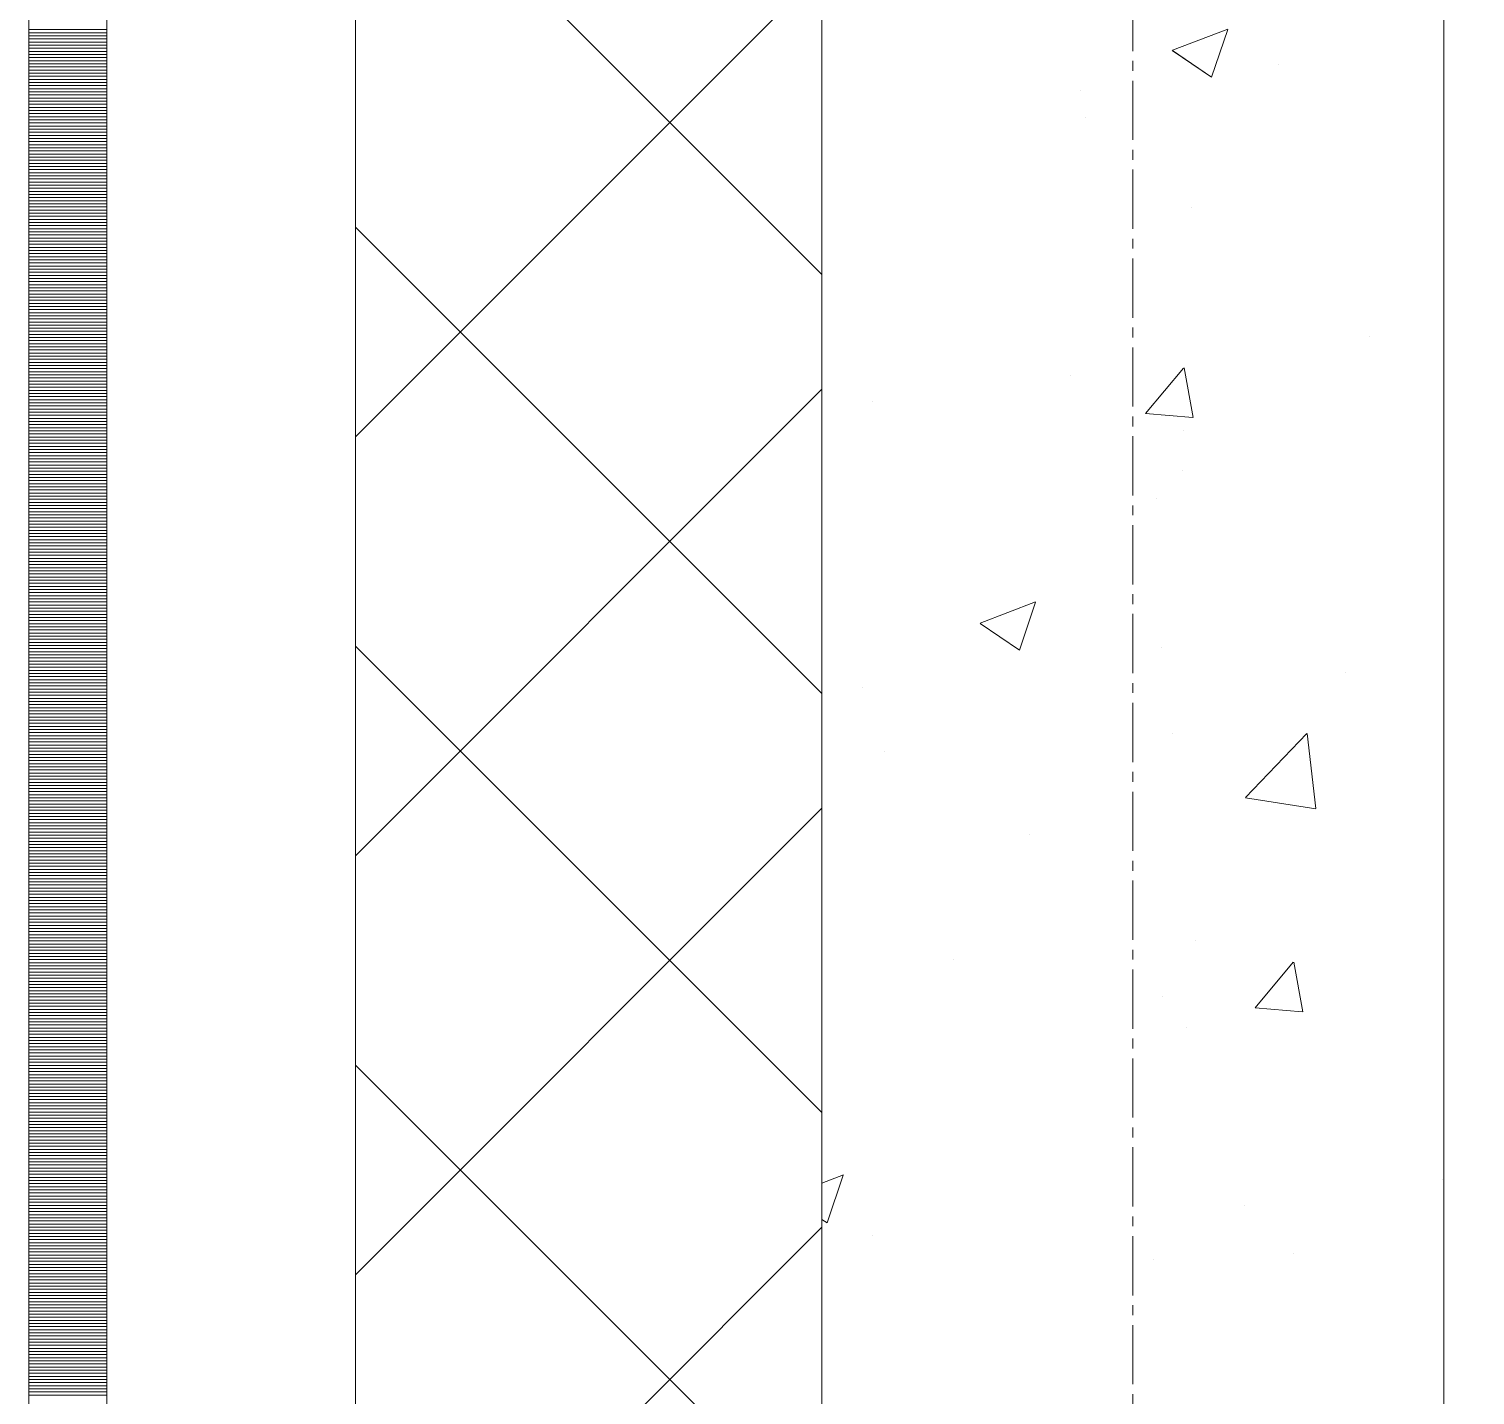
# Model space of a CAD drawing. Header units: millimetres. Extents: x 470010 to 1231400, y -134005 to 421770.
# Drawn here: x 672518.6 to 672983.6, y -63679.5 to -63240.3 of the extents above; entities that cross this region are included whole.
import ezdxf
from ezdxf.enums import TextEntityAlignment as Align

# ---------------------------------------------------------------- set-up
doc = ezdxf.new("R2010")
doc.units = ezdxf.units.MM
doc.linetypes.add('CENTER2', pattern=[28.575, 19.05, -3.175, 3.175, -3.175])
doc.linetypes.add('DASHED', pattern=[19.05, 12.7, -6.35])
doc.layers.get('Defpoints').update_dxf_attribs({"color": 140})
doc.layers.add('АР_Делит', color=120, linetype='Continuous', lineweight=0, plot=False)
for name, color, linetype, lineweight in [('АР_Стены ПЕНОблок', 52, 'Continuous', 20), ('АР_Тонкая', 254, 'Continuous', 5), ('АР_Утеплитель', 31, 'Continuous', 0), ('АР_Штриховка', 8, 'Continuous', 0)]:
    doc.layers.add(name, color=color, linetype=linetype, lineweight=lineweight)
doc.layers.add('РД_Оси_100', color=7, linetype='Continuous', lineweight=0, true_color=0x525252)
doc.styles.add('style1', font='ARIALN.TTF')

# ---------------------------------------------------------------- blocks, each defined once
blk = doc.blocks.new('СОШ_2200_АР_ОСИ_М100_28.05.24')
at = {"layer": 'АР_Делит', "color": 251, "linetype": 'DASHED', "true_color": 0x636466}
blk.add_lwpolyline([(114955, 135155), (114955, -355), (93595.036, -355), (93595.036, 13855), (94145, 13855), (94145, 68320), (66055, 68320), (66055, 13857.73), (83455, 13857.73), (83455, -355), (45245, -355), (45245, 13145), (44695, 13145), (44695, 26755), (45245, 26755), (45245, 68320), (20455, 68320), (20455, 26755), (27955, 26755), (27955, 13145), (-355, 13145), (-355, 100855)], dxfattribs=at)
at = {"layer": 'РД_Оси_100', "color": 251, "linetype": 'CENTER2', "true_color": 0x636466}
blk.add_line((0, -6155), (0, 139938.679), dxfattribs=at)
blk = doc.blocks.new('A$C9108343f')
at = {"layer": 'АР_Стены ПЕНОблок', "color": 18, "linetype": 'Continuous', "lineweight": 20, "true_color": 0x000000}
for p, q in [((7054.96, 97555), (7054.96, 21355)), ((7254.96, 21355), (7254.96, 97555))]:
    blk.add_line(p, q, dxfattribs=at)
at = {"layer": 'АР_Тонкая', "color": 18, "linetype": 'Continuous', "lineweight": 5, "true_color": 0x000000}
for p, q in [((6799.96, 97555), (6799.96, 21355)), ((6824.96, 97555), (6824.96, 21355)), ((6824.96, 21355), (6824.96, 97555)), ((6904.96, 21355), (6904.96, 97555))]:
    blk.add_line(p, q, dxfattribs=at)
at = {"layer": 'АР_Утеплитель', "color": 18, "linetype": 'Continuous', "lineweight": 0, "true_color": 0x000000}
for p, q in [((6904.96, 97555), (6904.96, 21355)), ((7054.96, 21355), (7054.96, 97555))]:
    blk.add_line(p, q, dxfattribs=at)
at = {"layer": 'АР_Штриховка', "color": 18, "linetype": 'Continuous', "lineweight": 0, "true_color": 0x000000}
for p, q in [((7054.96, 37046.98), (6904.96, 37196.98)), ((6904.96, 36994.84), (7054.96, 37144.84)), ((6799.96, 37125.75), (6824.96, 37125.75)), ((7167.67, 37119.12), (7185.46, 37125.95)), ((7180.26, 37110.47), (7185.41, 37125.82)), ((6799.96, 37124.75), (6824.96, 37124.75)), ((6799.96, 37123.75), (6824.96, 37123.75)), ((6799.96, 37122.75), (6824.96, 37122.75)), ((6799.96, 37121.75), (6824.96, 37121.75)), ((6799.96, 37120.75), (6824.96, 37120.75)), ((6799.96, 37119.75), (6824.96, 37119.75)), ((6799.96, 37118.75), (6824.96, 37118.75)), ((6799.96, 37117.75), (6824.96, 37117.75)), ((6799.96, 37116.75), (6824.96, 37116.75)), ((7167.61, 37119), (7180.25, 37110.47)), ((6799.96, 37115.75), (6824.96, 37115.75)), ((6799.96, 37114.75), (6824.96, 37114.75)), ((6799.96, 37113.75), (6824.96, 37113.75)), ((6799.96, 37112.75), (6824.96, 37112.75)), ((6799.96, 37111.75), (6824.96, 37111.75)), ((7201.6, 37114.68), (7201.6, 37114.68)), ((6799.96, 37110.75), (6824.96, 37110.75)), ((6799.96, 37109.75), (6824.96, 37109.75)), ((6799.96, 37108.75), (6824.96, 37108.75)), ((6799.96, 37107.75), (6824.96, 37107.75)), ((6799.96, 37106.75), (6824.96, 37106.75)), ((6799.96, 37105.75), (6824.96, 37105.75)), ((6799.96, 37104.75), (6824.96, 37104.75)), ((6799.96, 37103.75), (6824.96, 37103.75)), ((6799.96, 37102.75), (6824.96, 37102.75)), ((7138.01, 37106.31), (7138.01, 37106.31)), ((6799.96, 37101.75), (6824.96, 37101.75)), ((6799.96, 37100.75), (6824.96, 37100.75)), ((6799.96, 37099.75), (6824.96, 37099.75)), ((6799.96, 37098.75), (6824.96, 37098.75)), ((6799.96, 37097.75), (6824.96, 37097.75)), ((6799.96, 37096.75), (6824.96, 37096.75)), ((6799.96, 37095.75), (6824.96, 37095.75)), ((6799.96, 37094.75), (6824.96, 37094.75)), ((6799.96, 37093.75), (6824.96, 37093.75)), ((7139.56, 37097.61), (7139.56, 37097.61)), ((6799.96, 37092.75), (6824.96, 37092.75)), ((6799.96, 37091.75), (6824.96, 37091.75)), ((6799.96, 37090.75), (6824.96, 37090.75)), ((6799.96, 37089.75), (6824.96, 37089.75)), ((6799.96, 37088.75), (6824.96, 37088.75)), ((6799.96, 37087.75), (6824.96, 37087.75)), ((6799.96, 37086.75), (6824.96, 37086.75)), ((6799.96, 37085.75), (6824.96, 37085.75)), ((6799.96, 37084.75), (6824.96, 37084.75)), ((6799.96, 37083.75), (6824.96, 37083.75)), ((6799.96, 37082.75), (6824.96, 37082.75)), ((6799.96, 37081.75), (6824.96, 37081.75)), ((6799.96, 37080.75), (6824.96, 37080.75)), ((6799.96, 37079.75), (6824.96, 37079.75)), ((6799.96, 37078.75), (6824.96, 37078.75)), ((6799.96, 37077.75), (6824.96, 37077.75)), ((6799.96, 37076.75), (6824.96, 37076.75)), ((6799.96, 37075.75), (6824.96, 37075.75)), ((6799.96, 37074.75), (6824.96, 37074.75)), ((6799.96, 37073.75), (6824.96, 37073.75)), ((6799.96, 37072.75), (6824.96, 37072.75)), ((6799.96, 37071.75), (6824.96, 37071.75)), ((6799.96, 37070.75), (6824.96, 37070.75)), ((6799.96, 37069.75), (6824.96, 37069.75)), ((6799.96, 37068.75), (6824.96, 37068.75)), ((6799.96, 37067.75), (6824.96, 37067.75)), ((6799.96, 37066.75), (6824.96, 37066.75)), ((6799.96, 37065.75), (6824.96, 37065.75)), ((7173.85, 37068.69), (7173.85, 37068.69)), ((6799.96, 37064.75), (6824.96, 37064.75)), ((6799.96, 37063.75), (6824.96, 37063.75)), ((6799.96, 37062.75), (6824.96, 37062.75)), ((6799.96, 37061.75), (6824.96, 37061.75)), ((6799.96, 37060.75), (6824.96, 37060.75)), ((7054.96, 36912.27), (6904.96, 37062.27)), ((6799.96, 37059.75), (6824.96, 37059.75)), ((6799.96, 37058.75), (6824.96, 37058.75)), ((6799.96, 37057.75), (6824.96, 37057.75)), ((6799.96, 37056.75), (6824.96, 37056.75)), ((6799.96, 37055.75), (6824.96, 37055.75)), ((6799.96, 37054.75), (6824.96, 37054.75)), ((6799.96, 37053.75), (6824.96, 37053.75)), ((6799.96, 37052.75), (6824.96, 37052.75)), ((6799.96, 37051.75), (6824.96, 37051.75)), ((6799.96, 37050.75), (6824.96, 37050.75)), ((6799.96, 37049.75), (6824.96, 37049.75)), ((6799.96, 37048.75), (6824.96, 37048.75)), ((6799.96, 37047.75), (6824.96, 37047.75)), ((6799.96, 37046.75), (6824.96, 37046.75)), ((6799.96, 37045.75), (6824.96, 37045.75)), ((6799.96, 37044.75), (6824.96, 37044.75)), ((6799.96, 37043.75), (6824.96, 37043.75)), ((6799.96, 37042.75), (6824.96, 37042.75)), ((6799.96, 37041.75), (6824.96, 37041.75)), ((6799.96, 37040.75), (6824.96, 37040.75)), ((6799.96, 37039.75), (6824.96, 37039.75)), ((6799.96, 37038.75), (6824.96, 37038.75)), ((6799.96, 37037.75), (6824.96, 37037.75)), ((6799.96, 37036.75), (6824.96, 37036.75)), ((6799.96, 37035.75), (6824.96, 37035.75)), ((6799.96, 37034.75), (6824.96, 37034.75)), ((6799.96, 37033.75), (6824.96, 37033.75)), ((6799.96, 37032.75), (6824.96, 37032.75)), ((6799.96, 37031.75), (6824.96, 37031.75)), ((6799.96, 37030.75), (6824.96, 37030.75)), ((6799.96, 37029.75), (6824.96, 37029.75)), ((6799.96, 37028.75), (6824.96, 37028.75)), ((6799.96, 37027.75), (6824.96, 37027.75)), ((6799.96, 37026.75), (6824.96, 37026.75)), ((6799.96, 37025.75), (6824.96, 37025.75)), ((6799.96, 37024.75), (6824.96, 37024.75)), ((6799.96, 37023.75), (6824.96, 37023.75)), ((7230.98, 37027.17), (7230.98, 37027.17)), ((6799.96, 37022.75), (6824.96, 37022.75)), ((6799.96, 37021.75), (6824.96, 37021.75)), ((6799.96, 37020.75), (6824.96, 37020.75)), ((6799.96, 37019.75), (6824.96, 37019.75)), ((6799.96, 37018.75), (6824.96, 37018.75)), ((6799.96, 37017.75), (6824.96, 37017.75)), ((6799.96, 37016.75), (6824.96, 37016.75)), ((6799.96, 37015.75), (6824.96, 37015.75)), ((6799.96, 37014.75), (6824.96, 37014.75)), ((7134.78, 37014.5), (7134.78, 37014.5)), ((7158.98, 37002.35), (7171.22, 37016.94)), ((7174.32, 37001.05), (7171.39, 37016.97)), ((6799.96, 37013.75), (6824.96, 37013.75)), ((6799.96, 37012.75), (6824.96, 37012.75)), ((6799.96, 37011.75), (6824.96, 37011.75)), ((6799.96, 37010.75), (6824.96, 37010.75)), ((6799.96, 37009.75), (6824.96, 37009.75)), ((6904.96, 36860.13), (7054.96, 37010.13)), ((6799.96, 37008.75), (6824.96, 37008.75)), ((6799.96, 37007.75), (6824.96, 37007.75)), ((6799.96, 37006.75), (6824.96, 37006.75)), ((6799.96, 37005.75), (6824.96, 37005.75)), ((6799.96, 37004.75), (6824.96, 37004.75)), ((7071.19, 37006.13), (7071.19, 37006.13)), ((6799.96, 37003.75), (6824.96, 37003.75)), ((6799.96, 37002.75), (6824.96, 37002.75)), ((6799.96, 37001.75), (6824.96, 37001.75)), ((6799.96, 37000.75), (6824.96, 37000.75)), ((7158.98, 37002.34), (7174.16, 37001.02)), ((6799.96, 36999.75), (6824.96, 36999.75)), ((6799.96, 36998.75), (6824.96, 36998.75)), ((6799.96, 36997.75), (6824.96, 36997.75)), ((6799.96, 36996.75), (6824.96, 36996.75)), ((6799.96, 36995.75), (6824.96, 36995.75)), ((7171.06, 36996.89), (7171.06, 36996.89)), ((6799.96, 36994.75), (6824.96, 36994.75)), ((6799.96, 36993.75), (6824.96, 36993.75)), ((6799.96, 36992.75), (6824.96, 36992.75)), ((6799.96, 36991.75), (6824.96, 36991.75)), ((6799.96, 36990.75), (6824.96, 36990.75)), ((6799.96, 36989.75), (6824.96, 36989.75)), ((6799.96, 36988.75), (6824.96, 36988.75)), ((6799.96, 36987.75), (6824.96, 36987.75)), ((6799.96, 36986.75), (6824.96, 36986.75)), ((6799.96, 36985.75), (6824.96, 36985.75)), ((6799.96, 36984.75), (6824.96, 36984.75)), ((6799.96, 36983.75), (6824.96, 36983.75)), ((6799.96, 36982.75), (6824.96, 36982.75)), ((6799.96, 36981.75), (6824.96, 36981.75)), ((7170.76, 36984.14), (7170.76, 36984.14)), ((6799.96, 36980.75), (6824.96, 36980.75)), ((6799.96, 36979.75), (6824.96, 36979.75)), ((6799.96, 36978.75), (6824.96, 36978.75)), ((6799.96, 36977.75), (6824.96, 36977.75)), ((6799.96, 36976.75), (6824.96, 36976.75)), ((6799.96, 36975.75), (6824.96, 36975.75)), ((6799.96, 36974.75), (6824.96, 36974.75)), ((6799.96, 36973.75), (6824.96, 36973.75)), ((6799.96, 36972.75), (6824.96, 36972.75)), ((7162.44, 36974.98), (7162.44, 36974.98)), ((6799.96, 36971.75), (6824.96, 36971.75)), ((6799.96, 36970.75), (6824.96, 36970.75)), ((6799.96, 36969.75), (6824.96, 36969.75)), ((6799.96, 36968.75), (6824.96, 36968.75)), ((6799.96, 36967.75), (6824.96, 36967.75)), ((6799.96, 36966.75), (6824.96, 36966.75)), ((6799.96, 36965.75), (6824.96, 36965.75)), ((6799.96, 36964.75), (6824.96, 36964.75)), ((6799.96, 36963.75), (6824.96, 36963.75)), ((6799.96, 36962.75), (6824.96, 36962.75)), ((6799.96, 36961.75), (6824.96, 36961.75)), ((6799.96, 36960.75), (6824.96, 36960.75)), ((6799.96, 36959.75), (6824.96, 36959.75)), ((6799.96, 36958.75), (6824.96, 36958.75)), ((6799.96, 36957.75), (6824.96, 36957.75)), ((6799.96, 36956.75), (6824.96, 36956.75)), ((6799.96, 36955.75), (6824.96, 36955.75)), ((6799.96, 36954.75), (6824.96, 36954.75)), ((6799.96, 36953.75), (6824.96, 36953.75)), ((6799.96, 36952.75), (6824.96, 36952.75)), ((6799.96, 36951.75), (6824.96, 36951.75)), ((6799.96, 36950.75), (6824.96, 36950.75)), ((6799.96, 36949.75), (6824.96, 36949.75)), ((6799.96, 36948.75), (6824.96, 36948.75)), ((6799.96, 36947.75), (6824.96, 36947.75)), ((6799.96, 36946.75), (6824.96, 36946.75)), ((6799.96, 36945.75), (6824.96, 36945.75)), ((6799.96, 36944.75), (6824.96, 36944.75)), ((6799.96, 36943.75), (6824.96, 36943.75)), ((6799.96, 36942.75), (6824.96, 36942.75)), ((6799.96, 36941.75), (6824.96, 36941.75)), ((6799.96, 36940.75), (6824.96, 36940.75)), ((6799.96, 36939.75), (6824.96, 36939.75)), ((7105.87, 36934.94), (7123.65, 36941.76)), ((7118.46, 36926.28), (7123.61, 36941.63)), ((6799.96, 36938.75), (6824.96, 36938.75)), ((6799.96, 36937.75), (6824.96, 36937.75)), ((6799.96, 36936.75), (6824.96, 36936.75)), ((6799.96, 36935.75), (6824.96, 36935.75)), ((6799.96, 36934.75), (6824.96, 36934.75)), ((6799.96, 36933.75), (6824.96, 36933.75)), ((6799.96, 36932.75), (6824.96, 36932.75)), ((6799.96, 36931.75), (6824.96, 36931.75)), ((6799.96, 36930.75), (6824.96, 36930.75)), ((7105.81, 36934.81), (7118.45, 36926.29)), ((6799.96, 36929.75), (6824.96, 36929.75)), ((6799.96, 36928.75), (6824.96, 36928.75)), ((6799.96, 36927.75), (6824.96, 36927.75)), ((6799.96, 36926.75), (6824.96, 36926.75)), ((6799.96, 36925.75), (6824.96, 36925.75)), ((7054.96, 36777.57), (6904.96, 36927.57)), ((7164.16, 36926.99), (7164.16, 36926.99)), ((6799.96, 36924.75), (6824.96, 36924.75)), ((6799.96, 36923.75), (6824.96, 36923.75)), ((6799.96, 36922.75), (6824.96, 36922.75)), ((6799.96, 36921.75), (6824.96, 36921.75)), ((6799.96, 36920.75), (6824.96, 36920.75)), ((6799.96, 36919.75), (6824.96, 36919.75)), ((6799.96, 36918.75), (6824.96, 36918.75)), ((6799.96, 36917.75), (6824.96, 36917.75)), ((6799.96, 36916.75), (6824.96, 36916.75)), ((7223.31, 36919.21), (7223.31, 36919.21)), ((6799.96, 36915.75), (6824.96, 36915.75)), ((6799.96, 36914.75), (6824.96, 36914.75)), ((6799.96, 36913.75), (6824.96, 36913.75)), ((6799.96, 36912.75), (6824.96, 36912.75)), ((6799.96, 36911.75), (6824.96, 36911.75)), ((7067.96, 36914.32), (7067.96, 36914.32)), ((6799.96, 36910.75), (6824.96, 36910.75)), ((6799.96, 36909.75), (6824.96, 36909.75)), ((6799.96, 36908.75), (6824.96, 36908.75)), ((6799.96, 36907.75), (6824.96, 36907.75)), ((6799.96, 36906.75), (6824.96, 36906.75)), ((6799.96, 36905.75), (6824.96, 36905.75)), ((6799.96, 36904.75), (6824.96, 36904.75)), ((6799.96, 36903.75), (6824.96, 36903.75)), ((6799.96, 36902.75), (6824.96, 36902.75)), ((6799.96, 36901.75), (6824.96, 36901.75)), ((6799.96, 36900.75), (6824.96, 36900.75)), ((6799.96, 36899.75), (6824.96, 36899.75)), ((6799.96, 36898.75), (6824.96, 36898.75)), ((6799.96, 36897.75), (6824.96, 36897.75)), ((7167.67, 36899.58), (7167.67, 36899.58)), ((7191.09, 36878.86), (7210.87, 36899.48)), ((7213.73, 36875.36), (7210.92, 36899.48)), ((6799.96, 36896.75), (6824.96, 36896.75)), ((6799.96, 36895.75), (6824.96, 36895.75)), ((6799.96, 36894.75), (6824.96, 36894.75)), ((6799.96, 36893.75), (6824.96, 36893.75)), ((7075.18, 36893.79), (7075.18, 36893.79)), ((6799.96, 36892.75), (6824.96, 36892.75)), ((6799.96, 36891.75), (6824.96, 36891.75)), ((6799.96, 36890.75), (6824.96, 36890.75)), ((6799.96, 36889.75), (6824.96, 36889.75)), ((6799.96, 36888.75), (6824.96, 36888.75)), ((6799.96, 36887.75), (6824.96, 36887.75)), ((6799.96, 36886.75), (6824.96, 36886.75)), ((6799.96, 36885.75), (6824.96, 36885.75)), ((6799.96, 36884.75), (6824.96, 36884.75)), ((6799.96, 36883.75), (6824.96, 36883.75)), ((6799.96, 36882.75), (6824.96, 36882.75)), ((6799.96, 36881.75), (6824.96, 36881.75)), ((6799.96, 36880.75), (6824.96, 36880.75)), ((6799.96, 36879.75), (6824.96, 36879.75)), ((6799.96, 36878.75), (6824.96, 36878.75)), ((6799.96, 36877.75), (6824.96, 36877.75)), ((6799.96, 36876.75), (6824.96, 36876.75)), ((6799.96, 36875.75), (6824.96, 36875.75)), ((6799.96, 36874.75), (6824.96, 36874.75)), ((6904.96, 36725.43), (7054.96, 36875.43)), ((7191.12, 36878.78), (7213.71, 36875.28)), ((6799.96, 36873.75), (6824.96, 36873.75)), ((6799.96, 36872.75), (6824.96, 36872.75)), ((6799.96, 36871.75), (6824.96, 36871.75)), ((6799.96, 36870.75), (6824.96, 36870.75)), ((6799.96, 36869.75), (6824.96, 36869.75)), ((6799.96, 36868.75), (6824.96, 36868.75)), ((6799.96, 36867.75), (6824.96, 36867.75)), ((6799.96, 36866.75), (6824.96, 36866.75)), ((6799.96, 36865.75), (6824.96, 36865.75)), ((7121.6, 36867.1), (7121.6, 36867.1)), ((6799.96, 36864.75), (6824.96, 36864.75)), ((6799.96, 36863.75), (6824.96, 36863.75)), ((6799.96, 36862.75), (6824.96, 36862.75)), ((6799.96, 36861.75), (6824.96, 36861.75)), ((6799.96, 36860.75), (6824.96, 36860.75)), ((6799.96, 36859.75), (6824.96, 36859.75)), ((6799.96, 36858.75), (6824.96, 36858.75)), ((6799.96, 36857.75), (6824.96, 36857.75)), ((6799.96, 36856.75), (6824.96, 36856.75)), ((6799.96, 36855.75), (6824.96, 36855.75)), ((6799.96, 36854.75), (6824.96, 36854.75)), ((6799.96, 36853.75), (6824.96, 36853.75)), ((6799.96, 36852.75), (6824.96, 36852.75)), ((6799.96, 36851.75), (6824.96, 36851.75)), ((6799.96, 36850.75), (6824.96, 36850.75)), ((6799.96, 36849.75), (6824.96, 36849.75)), ((6799.96, 36848.75), (6824.96, 36848.75)), ((6799.96, 36847.75), (6824.96, 36847.75)), ((6799.96, 36846.75), (6824.96, 36846.75)), ((6799.96, 36845.75), (6824.96, 36845.75)), ((6799.96, 36844.75), (6824.96, 36844.75)), ((6799.96, 36843.75), (6824.96, 36843.75)), ((6799.96, 36842.75), (6824.96, 36842.75)), ((6799.96, 36841.75), (6824.96, 36841.75)), ((6799.96, 36840.75), (6824.96, 36840.75)), ((6799.96, 36839.75), (6824.96, 36839.75)), ((6799.96, 36838.75), (6824.96, 36838.75)), ((6799.96, 36837.75), (6824.96, 36837.75)), ((6799.96, 36836.75), (6824.96, 36836.75)), ((6799.96, 36835.75), (6824.96, 36835.75)), ((6799.96, 36834.75), (6824.96, 36834.75)), ((6799.96, 36833.75), (6824.96, 36833.75)), ((6799.96, 36832.75), (6824.96, 36832.75)), ((7175.15, 36832.98), (7175.15, 36832.98)), ((6799.96, 36831.75), (6824.96, 36831.75)), ((6799.96, 36830.75), (6824.96, 36830.75)), ((6799.96, 36829.75), (6824.96, 36829.75)), ((6799.96, 36828.75), (6824.96, 36828.75)), ((6799.96, 36827.75), (6824.96, 36827.75)), ((6799.96, 36826.75), (6824.96, 36826.75)), ((6799.96, 36825.75), (6824.96, 36825.75)), ((6799.96, 36824.75), (6824.96, 36824.75)), ((6799.96, 36823.75), (6824.96, 36823.75)), ((7097.34, 36826.8), (7097.34, 36826.8)), ((7194.22, 36811.29), (7206.47, 36825.88)), ((7209.57, 36809.99), (7206.63, 36825.91)), ((6799.96, 36822.75), (6824.96, 36822.75)), ((6799.96, 36821.75), (6824.96, 36821.75)), ((6799.96, 36820.75), (6824.96, 36820.75)), ((6799.96, 36819.75), (6824.96, 36819.75)), ((6799.96, 36818.75), (6824.96, 36818.75)), ((6799.96, 36817.75), (6824.96, 36817.75)), ((6799.96, 36816.75), (6824.96, 36816.75)), ((6799.96, 36815.75), (6824.96, 36815.75)), ((6799.96, 36814.75), (6824.96, 36814.75)), ((7164.58, 36815.03), (7164.58, 36815.03)), ((6799.96, 36813.75), (6824.96, 36813.75)), ((6799.96, 36812.75), (6824.96, 36812.75)), ((6799.96, 36811.75), (6824.96, 36811.75)), ((6799.96, 36810.75), (6824.96, 36810.75)), ((6799.96, 36809.75), (6824.96, 36809.75)), ((7194.22, 36811.29), (7209.4, 36809.96)), ((6799.96, 36808.75), (6824.96, 36808.75)), ((6799.96, 36807.75), (6824.96, 36807.75)), ((6799.96, 36806.75), (6824.96, 36806.75)), ((6799.96, 36805.75), (6824.96, 36805.75)), ((6799.96, 36804.75), (6824.96, 36804.75)), ((7172.18, 36804.9), (7172.18, 36804.9)), ((6799.96, 36803.75), (6824.96, 36803.75)), ((6799.96, 36802.75), (6824.96, 36802.75)), ((6799.96, 36801.75), (6824.96, 36801.75)), ((6799.96, 36800.75), (6824.96, 36800.75)), ((6799.96, 36799.75), (6824.96, 36799.75)), ((6799.96, 36798.75), (6824.96, 36798.75)), ((6799.96, 36797.75), (6824.96, 36797.75)), ((6799.96, 36796.75), (6824.96, 36796.75)), ((6799.96, 36795.75), (6824.96, 36795.75)), ((6799.96, 36794.75), (6824.96, 36794.75)), ((6799.96, 36793.75), (6824.96, 36793.75)), ((6799.96, 36792.75), (6824.96, 36792.75)), ((6799.96, 36791.75), (6824.96, 36791.75)), ((7054.96, 36642.86), (6904.96, 36792.86)), ((6799.96, 36790.75), (6824.96, 36790.75)), ((6799.96, 36789.75), (6824.96, 36789.75)), ((6799.96, 36788.75), (6824.96, 36788.75)), ((6799.96, 36787.75), (6824.96, 36787.75)), ((6799.96, 36786.75), (6824.96, 36786.75)), ((6799.96, 36785.75), (6824.96, 36785.75)), ((6799.96, 36784.75), (6824.96, 36784.75)), ((6799.96, 36783.75), (6824.96, 36783.75)), ((6799.96, 36782.75), (6824.96, 36782.75)), ((6799.96, 36781.75), (6824.96, 36781.75)), ((6799.96, 36780.75), (6824.96, 36780.75)), ((6799.96, 36779.75), (6824.96, 36779.75)), ((6799.96, 36778.75), (6824.96, 36778.75)), ((6799.96, 36777.75), (6824.96, 36777.75)), ((6799.96, 36776.75), (6824.96, 36776.75)), ((6799.96, 36775.75), (6824.96, 36775.75)), ((6799.96, 36774.75), (6824.96, 36774.75)), ((6799.96, 36773.75), (6824.96, 36773.75)), ((6799.96, 36772.75), (6824.96, 36772.75)), ((6799.96, 36771.75), (6824.96, 36771.75)), ((6799.96, 36770.75), (6824.96, 36770.75)), ((6799.96, 36769.75), (6824.96, 36769.75)), ((6799.96, 36768.75), (6824.96, 36768.75)), ((6799.96, 36767.75), (6824.96, 36767.75)), ((6799.96, 36766.75), (6824.96, 36766.75)), ((6799.96, 36765.75), (6824.96, 36765.75)), ((6799.96, 36764.75), (6824.96, 36764.75)), ((6799.96, 36763.75), (6824.96, 36763.75)), ((6799.96, 36762.75), (6824.96, 36762.75)), ((6799.96, 36761.75), (6824.96, 36761.75)), ((6799.96, 36760.75), (6824.96, 36760.75)), ((6799.96, 36759.75), (6824.96, 36759.75)), ((6799.96, 36758.75), (6824.96, 36758.75)), ((6799.96, 36757.75), (6824.96, 36757.75)), ((6799.96, 36756.75), (6824.96, 36756.75)), ((6799.96, 36755.75), (6824.96, 36755.75)), ((6799.96, 36754.75), (6824.96, 36754.75)), ((6799.96, 36753.75), (6824.96, 36753.75)), ((7054.96, 36754.93), (7061.85, 36757.58)), ((7056.65, 36742.09), (7061.8, 36757.44)), ((7254.52, 36756.11), (7254.52, 36756.11)), ((6799.96, 36752.75), (6824.96, 36752.75)), ((6799.96, 36751.75), (6824.96, 36751.75)), ((6799.96, 36750.75), (6824.96, 36750.75)), ((6799.96, 36749.75), (6824.96, 36749.75)), ((6799.96, 36748.75), (6824.96, 36748.75)), ((6799.96, 36747.75), (6824.96, 36747.75)), ((6799.96, 36746.75), (6824.96, 36746.75)), ((6799.96, 36745.75), (6824.96, 36745.75)), ((6799.96, 36744.75), (6824.96, 36744.75)), ((7190.93, 36747.74), (7190.93, 36747.74)), ((6799.96, 36743.75), (6824.96, 36743.75)), ((6799.96, 36742.75), (6824.96, 36742.75)), ((6799.96, 36741.75), (6824.96, 36741.75)), ((6799.96, 36740.75), (6824.96, 36740.75)), ((6799.96, 36739.75), (6824.96, 36739.75)), ((6904.96, 36590.73), (7054.96, 36740.73)), ((7054.96, 36743.23), (7056.64, 36742.1)), ((6799.96, 36738.75), (6824.96, 36738.75)), ((6799.96, 36737.75), (6824.96, 36737.75)), ((6799.96, 36736.75), (6824.96, 36736.75)), ((6799.96, 36735.75), (6824.96, 36735.75)), ((7071.07, 36737.98), (7071.07, 36737.98)), ((6799.96, 36734.75), (6824.96, 36734.75)), ((6799.96, 36733.75), (6824.96, 36733.75)), ((6799.96, 36732.75), (6824.96, 36732.75)), ((6799.96, 36731.75), (6824.96, 36731.75)), ((6799.96, 36730.75), (6824.96, 36730.75)), ((7161.49, 36730.47), (7161.49, 36730.47)), ((7206.66, 36732.26), (7206.66, 36732.26)), ((6799.96, 36729.75), (6824.96, 36729.75)), ((6799.96, 36728.75), (6824.96, 36728.75)), ((6799.96, 36727.75), (6824.96, 36727.75)), ((6799.96, 36726.75), (6824.96, 36726.75)), ((6799.96, 36725.75), (6824.96, 36725.75)), ((6799.96, 36724.75), (6824.96, 36724.75)), ((6799.96, 36723.75), (6824.96, 36723.75)), ((6799.96, 36722.75), (6824.96, 36722.75)), ((6799.96, 36721.75), (6824.96, 36721.75)), ((6799.96, 36720.75), (6824.96, 36720.75)), ((6799.96, 36719.75), (6824.96, 36719.75)), ((6799.96, 36718.75), (6824.96, 36718.75)), ((6799.96, 36717.75), (6824.96, 36717.75)), ((6799.96, 36716.75), (6824.96, 36716.75)), ((6799.96, 36715.75), (6824.96, 36715.75)), ((6799.96, 36714.75), (6824.96, 36714.75)), ((6799.96, 36713.75), (6824.96, 36713.75)), ((6799.96, 36712.75), (6824.96, 36712.75)), ((6799.96, 36711.75), (6824.96, 36711.75)), ((6799.96, 36710.75), (6824.96, 36710.75)), ((6799.96, 36709.75), (6824.96, 36709.75)), ((6799.96, 36708.75), (6824.96, 36708.75)), ((6799.96, 36707.75), (6824.96, 36707.75)), ((6799.96, 36706.75), (6824.96, 36706.75)), ((6799.96, 36705.75), (6824.96, 36705.75)), ((6799.96, 36704.75), (6824.96, 36704.75)), ((6799.96, 36703.75), (6824.96, 36703.75)), ((6799.96, 36702.75), (6824.96, 36702.75)), ((6799.96, 36701.75), (6824.96, 36701.75)), ((6799.96, 36700.75), (6824.96, 36700.75)), ((6799.96, 36699.75), (6824.96, 36699.75)), ((6799.96, 36698.75), (6824.96, 36698.75)), ((6799.96, 36697.75), (6824.96, 36697.75)), ((6799.96, 36696.75), (6824.96, 36696.75)), ((6799.96, 36695.75), (6824.96, 36695.75)), ((6799.96, 36694.75), (6824.96, 36694.75)), ((6799.96, 36693.75), (6824.96, 36693.75)), ((6799.96, 36692.75), (6824.96, 36692.75)), ((6799.96, 36691.75), (6824.96, 36691.75)), ((6799.96, 36690.75), (6824.96, 36690.75)), ((6799.96, 36689.75), (6824.96, 36689.75)), ((6799.96, 36688.75), (6824.96, 36688.75)), ((6799.96, 36687.75), (6824.96, 36687.75))]:
    blk.add_line(p, q, dxfattribs=at)
at = {"layer": 'РД_Оси_100'}
blk.add_blockref('СОШ_2200_АР_ОСИ_М100_28.05.24', (7154.96, 6755), dxfattribs=at)
at = {"layer": 'Defpoints', "color": 18, "true_color": 0x000000, "style": 'style1'}
for p in [(143949.34, 316089.12), (143974.98, 281639.5), (143890.4, 273244.71), (143839.99, 264276.81), (143967.75, 254892.38), (12251.96, 104178.14), (12382.58, 96023.14)]:
    blk.add_attdef('АР-ПОМЕЩЕНИЕ:НАИМЕНОВАНИЕ', text='', height=100, dxfattribs=at).set_placement(p, align=Align.MIDDLE)
at = {"layer": 'Defpoints', "color": 18, "true_color": 0x000000, "style": 'style1', "flags": 8}
for p in [(143951.3, 279099.09), (143848.34, 269251.11), (143875.33, 260094.25), (144049.74, 250824.7), (163419.28, 238153.36), (155897.46, 237965.97), (183037.2, 237965.97), (143342.94, 237876.19)]:
    blk.add_attdef('АР-ПОМЕЩЕНИЕ:НАИМЕНОВАНИЕ', text='', height=100, dxfattribs=at).set_placement(p, align=Align.MIDDLE)

msp = doc.modelspace()

# ---------------------------------------------------------------- linework, layer by layer
at = {"layer": 'АР_Стены ПЕНОблок', "color": 18, "linetype": 'Continuous', "lineweight": 20, "true_color": 0x000000}
for p, q in [((672773.57, -2811.242), (672773.57, -79011.242)), ((672973.57, -79011.242), (672973.57, -2811.242))]:
    msp.add_line(p, q, dxfattribs=at)
at = {"layer": 'АР_Тонкая', "color": 18, "linetype": 'Continuous', "lineweight": 5, "true_color": 0x000000}
for p, q in [((672518.57, -2811.242), (672518.57, -79011.242)), ((672543.57, -2811.242), (672543.57, -79011.242)), ((672543.57, -79011.242), (672543.57, -2811.242)), ((672623.57, -79011.242), (672623.57, -2811.242))]:
    msp.add_line(p, q, dxfattribs=at)
at = {"layer": 'АР_Утеплитель', "color": 18, "linetype": 'Continuous', "lineweight": 0, "true_color": 0x000000}
for p, q in [((672623.57, -2811.242), (672623.57, -79011.242)), ((672773.57, -79011.242), (672773.57, -2811.242))]:
    msp.add_line(p, q, dxfattribs=at)
at = {"layer": 'АР_Штриховка', "color": 18, "linetype": 'Continuous', "lineweight": 0, "true_color": 0x000000}
for p, q in [((672773.57, -63319.267), (672623.57, -63169.267)), ((672623.57, -63371.404), (672773.57, -63221.404)), ((672518.57, -63240.492), (672543.57, -63240.492)), ((672518.57, -63241.492), (672543.57, -63241.492)), ((672518.57, -63242.492), (672543.57, -63242.492)), ((672518.57, -63243.492), (672543.57, -63243.492)), ((672518.57, -63244.492), (672543.57, -63244.492)), ((672886.283, -63247.118), (672904.068, -63240.291)), ((672898.871, -63255.772), (672904.021, -63240.423)), ((672518.57, -63245.492), (672543.57, -63245.492)), ((672518.57, -63246.492), (672543.57, -63246.492)), ((672518.57, -63247.492), (672543.57, -63247.492)), ((672518.57, -63248.492), (672543.57, -63248.492)), ((672886.225, -63247.246), (672898.859, -63255.769)), ((672518.57, -63249.492), (672543.57, -63249.492)), ((672518.57, -63250.492), (672543.57, -63250.492)), ((672518.57, -63251.492), (672543.57, -63251.492)), ((672518.57, -63252.492), (672543.57, -63252.492)), ((672518.57, -63253.492), (672543.57, -63253.492)), ((672518.57, -63254.492), (672543.57, -63254.492)), ((672518.57, -63255.492), (672543.57, -63255.492)), ((672518.57, -63256.492), (672543.57, -63256.492)), ((672518.57, -63257.492), (672543.57, -63257.492)), ((672518.57, -63258.492), (672543.57, -63258.492)), ((672518.57, -63259.492), (672543.57, -63259.492)), ((672518.57, -63260.492), (672543.57, -63260.492)), ((672518.57, -63261.492), (672543.57, -63261.492)), ((672518.57, -63262.492), (672543.57, -63262.492)), ((672518.57, -63263.492), (672543.57, -63263.492)), ((672518.57, -63264.492), (672543.57, -63264.492)), ((672518.57, -63265.492), (672543.57, -63265.492)), ((672518.57, -63266.492), (672543.57, -63266.492)), ((672518.57, -63267.492), (672543.57, -63267.492)), ((672518.57, -63268.492), (672543.57, -63268.492)), ((672518.57, -63269.492), (672543.57, -63269.492)), ((672518.57, -63270.492), (672543.57, -63270.492)), ((672518.57, -63271.492), (672543.57, -63271.492)), ((672518.57, -63272.492), (672543.57, -63272.492)), ((672518.57, -63273.492), (672543.57, -63273.492)), ((672518.57, -63274.492), (672543.57, -63274.492)), ((672518.57, -63275.492), (672543.57, -63275.492)), ((672518.57, -63276.492), (672543.57, -63276.492)), ((672518.57, -63277.492), (672543.57, -63277.492)), ((672518.57, -63278.492), (672543.57, -63278.492)), ((672518.57, -63279.492), (672543.57, -63279.492)), ((672518.57, -63280.492), (672543.57, -63280.492)), ((672518.57, -63281.492), (672543.57, -63281.492)), ((672518.57, -63282.492), (672543.57, -63282.492)), ((672518.57, -63283.492), (672543.57, -63283.492)), ((672518.57, -63284.492), (672543.57, -63284.492)), ((672518.57, -63285.492), (672543.57, -63285.492)), ((672518.57, -63286.492), (672543.57, -63286.492)), ((672518.57, -63287.492), (672543.57, -63287.492)), ((672518.57, -63288.492), (672543.57, -63288.492)), ((672518.57, -63289.492), (672543.57, -63289.492)), ((672518.57, -63290.492), (672543.57, -63290.492)), ((672518.57, -63291.492), (672543.57, -63291.492)), ((672518.57, -63292.492), (672543.57, -63292.492)), ((672518.57, -63293.492), (672543.57, -63293.492)), ((672518.57, -63294.492), (672543.57, -63294.492)), ((672518.57, -63295.492), (672543.57, -63295.492)), ((672518.57, -63296.492), (672543.57, -63296.492)), ((672518.57, -63297.492), (672543.57, -63297.492)), ((672518.57, -63298.492), (672543.57, -63298.492)), ((672518.57, -63299.492), (672543.57, -63299.492)), ((672518.57, -63300.492), (672543.57, -63300.492)), ((672518.57, -63301.492), (672543.57, -63301.492)), ((672518.57, -63302.492), (672543.57, -63302.492)), ((672518.57, -63303.492), (672543.57, -63303.492)), ((672518.57, -63304.492), (672543.57, -63304.492)), ((672773.57, -63453.971), (672623.57, -63303.971)), ((672518.57, -63305.492), (672543.57, -63305.492)), ((672518.57, -63306.492), (672543.57, -63306.492)), ((672518.57, -63307.492), (672543.57, -63307.492)), ((672518.57, -63308.492), (672543.57, -63308.492)), ((672518.57, -63309.492), (672543.57, -63309.492)), ((672518.57, -63310.492), (672543.57, -63310.492)), ((672518.57, -63311.492), (672543.57, -63311.492)), ((672518.57, -63312.492), (672543.57, -63312.492)), ((672518.57, -63313.492), (672543.57, -63313.492)), ((672518.57, -63314.492), (672543.57, -63314.492)), ((672518.57, -63315.492), (672543.57, -63315.492)), ((672518.57, -63316.492), (672543.57, -63316.492)), ((672518.57, -63317.492), (672543.57, -63317.492)), ((672518.57, -63318.492), (672543.57, -63318.492)), ((672518.57, -63319.492), (672543.57, -63319.492)), ((672518.57, -63320.492), (672543.57, -63320.492)), ((672518.57, -63321.492), (672543.57, -63321.492)), ((672518.57, -63322.492), (672543.57, -63322.492)), ((672518.57, -63323.492), (672543.57, -63323.492)), ((672518.57, -63324.492), (672543.57, -63324.492)), ((672518.57, -63325.492), (672543.57, -63325.492)), ((672518.57, -63326.492), (672543.57, -63326.492)), ((672518.57, -63327.492), (672543.57, -63327.492)), ((672518.57, -63328.492), (672543.57, -63328.492)), ((672518.57, -63329.492), (672543.57, -63329.492)), ((672518.57, -63330.492), (672543.57, -63330.492)), ((672518.57, -63331.492), (672543.57, -63331.492)), ((672518.57, -63332.492), (672543.57, -63332.492)), ((672518.57, -63333.492), (672543.57, -63333.492)), ((672518.57, -63334.492), (672543.57, -63334.492)), ((672518.57, -63335.492), (672543.57, -63335.492)), ((672518.57, -63336.492), (672543.57, -63336.492)), ((672518.57, -63337.492), (672543.57, -63337.492)), ((672518.57, -63338.492), (672543.57, -63338.492)), ((672518.57, -63339.492), (672543.57, -63339.492)), ((672518.57, -63340.492), (672543.57, -63340.492)), ((672518.57, -63341.492), (672543.57, -63341.492)), ((672518.57, -63342.492), (672543.57, -63342.492)), ((672518.57, -63343.492), (672543.57, -63343.492)), ((672518.57, -63344.492), (672543.57, -63344.492)), ((672518.57, -63345.492), (672543.57, -63345.492)), ((672518.57, -63346.492), (672543.57, -63346.492)), ((672518.57, -63347.492), (672543.57, -63347.492)), ((672518.57, -63348.492), (672543.57, -63348.492)), ((672518.57, -63349.492), (672543.57, -63349.492)), ((672518.57, -63350.492), (672543.57, -63350.492)), ((672518.57, -63351.492), (672543.57, -63351.492)), ((672877.591, -63363.894), (672889.836, -63349.301)), ((672892.936, -63365.196), (672889.999, -63349.275)), ((672518.57, -63352.492), (672543.57, -63352.492)), ((672518.57, -63353.492), (672543.57, -63353.492)), ((672518.57, -63354.492), (672543.57, -63354.492)), ((672518.57, -63355.492), (672543.57, -63355.492)), ((672623.57, -63506.108), (672773.57, -63356.108)), ((672518.57, -63356.492), (672543.57, -63356.492)), ((672518.57, -63357.492), (672543.57, -63357.492)), ((672518.57, -63358.492), (672543.57, -63358.492)), ((672518.57, -63359.492), (672543.57, -63359.492)), ((672518.57, -63360.492), (672543.57, -63360.492)), ((672518.57, -63361.492), (672543.57, -63361.492)), ((672518.57, -63362.492), (672543.57, -63362.492)), ((672518.57, -63363.492), (672543.57, -63363.492)), ((672518.57, -63364.492), (672543.57, -63364.492)), ((672518.57, -63365.492), (672543.57, -63365.492)), ((672877.59, -63363.898), (672892.772, -63365.226)), ((672518.57, -63366.492), (672543.57, -63366.492)), ((672518.57, -63367.492), (672543.57, -63367.492)), ((672518.57, -63368.492), (672543.57, -63368.492)), ((672518.57, -63369.492), (672543.57, -63369.492)), ((672518.57, -63370.492), (672543.57, -63370.492)), ((672518.57, -63371.492), (672543.57, -63371.492)), ((672518.57, -63372.492), (672543.57, -63372.492)), ((672518.57, -63373.492), (672543.57, -63373.492)), ((672518.57, -63374.492), (672543.57, -63374.492)), ((672518.57, -63375.492), (672543.57, -63375.492)), ((672518.57, -63376.492), (672543.57, -63376.492)), ((672518.57, -63377.492), (672543.57, -63377.492)), ((672518.57, -63378.492), (672543.57, -63378.492)), ((672518.57, -63379.492), (672543.57, -63379.492)), ((672518.57, -63380.492), (672543.57, -63380.492)), ((672518.57, -63381.492), (672543.57, -63381.492)), ((672518.57, -63382.492), (672543.57, -63382.492)), ((672518.57, -63383.492), (672543.57, -63383.492)), ((672518.57, -63384.492), (672543.57, -63384.492)), ((672518.57, -63385.492), (672543.57, -63385.492)), ((672518.57, -63386.492), (672543.57, -63386.492)), ((672518.57, -63387.492), (672543.57, -63387.492)), ((672518.57, -63388.492), (672543.57, -63388.492)), ((672518.57, -63389.492), (672543.57, -63389.492)), ((672518.57, -63390.492), (672543.57, -63390.492)), ((672518.57, -63391.492), (672543.57, -63391.492)), ((672518.57, -63392.492), (672543.57, -63392.492)), ((672518.57, -63393.492), (672543.57, -63393.492)), ((672518.57, -63394.492), (672543.57, -63394.492)), ((672518.57, -63395.492), (672543.57, -63395.492)), ((672518.57, -63396.492), (672543.57, -63396.492)), ((672518.57, -63397.492), (672543.57, -63397.492)), ((672518.57, -63398.492), (672543.57, -63398.492)), ((672518.57, -63399.492), (672543.57, -63399.492)), ((672518.57, -63400.492), (672543.57, -63400.492)), ((672518.57, -63401.492), (672543.57, -63401.492)), ((672518.57, -63402.492), (672543.57, -63402.492)), ((672518.57, -63403.492), (672543.57, -63403.492)), ((672518.57, -63404.492), (672543.57, -63404.492)), ((672518.57, -63405.492), (672543.57, -63405.492)), ((672518.57, -63406.492), (672543.57, -63406.492)), ((672518.57, -63407.492), (672543.57, -63407.492)), ((672518.57, -63408.492), (672543.57, -63408.492)), ((672518.57, -63409.492), (672543.57, -63409.492)), ((672518.57, -63410.492), (672543.57, -63410.492)), ((672518.57, -63411.492), (672543.57, -63411.492)), ((672518.57, -63412.492), (672543.57, -63412.492)), ((672518.57, -63413.492), (672543.57, -63413.492)), ((672518.57, -63414.492), (672543.57, -63414.492)), ((672518.57, -63415.492), (672543.57, -63415.492)), ((672518.57, -63416.492), (672543.57, -63416.492)), ((672518.57, -63417.492), (672543.57, -63417.492)), ((672518.57, -63418.492), (672543.57, -63418.492)), ((672518.57, -63419.492), (672543.57, -63419.492)), ((672518.57, -63420.492), (672543.57, -63420.492)), ((672518.57, -63421.492), (672543.57, -63421.492)), ((672518.57, -63422.492), (672543.57, -63422.492)), ((672518.57, -63423.492), (672543.57, -63423.492)), ((672518.57, -63424.492), (672543.57, -63424.492)), ((672518.57, -63425.492), (672543.57, -63425.492)), ((672824.481, -63431.306), (672842.266, -63424.479)), ((672837.069, -63439.96), (672842.219, -63424.611)), ((672518.57, -63426.492), (672543.57, -63426.492)), ((672518.57, -63427.492), (672543.57, -63427.492)), ((672518.57, -63428.492), (672543.57, -63428.492)), ((672518.57, -63429.492), (672543.57, -63429.492)), ((672518.57, -63430.492), (672543.57, -63430.492)), ((672518.57, -63431.492), (672543.57, -63431.492)), ((672518.57, -63432.492), (672543.57, -63432.492)), ((672518.57, -63433.492), (672543.57, -63433.492)), ((672518.57, -63434.492), (672543.57, -63434.492)), ((672824.423, -63431.434), (672837.057, -63439.957)), ((672518.57, -63435.492), (672543.57, -63435.492)), ((672518.57, -63436.492), (672543.57, -63436.492)), ((672518.57, -63437.492), (672543.57, -63437.492)), ((672518.57, -63438.492), (672543.57, -63438.492)), ((672518.57, -63439.492), (672543.57, -63439.492)), ((672773.57, -63588.674), (672623.57, -63438.674)), ((672518.57, -63440.492), (672543.57, -63440.492)), ((672518.57, -63441.492), (672543.57, -63441.492)), ((672518.57, -63442.492), (672543.57, -63442.492)), ((672518.57, -63443.492), (672543.57, -63443.492)), ((672518.57, -63444.492), (672543.57, -63444.492)), ((672518.57, -63445.492), (672543.57, -63445.492)), ((672518.57, -63446.492), (672543.57, -63446.492)), ((672518.57, -63447.492), (672543.57, -63447.492)), ((672518.57, -63448.492), (672543.57, -63448.492)), ((672518.57, -63449.492), (672543.57, -63449.492)), ((672518.57, -63450.492), (672543.57, -63450.492)), ((672518.57, -63451.492), (672543.57, -63451.492)), ((672518.57, -63452.492), (672543.57, -63452.492)), ((672518.57, -63453.492), (672543.57, -63453.492)), ((672518.57, -63454.492), (672543.57, -63454.492)), ((672518.57, -63455.492), (672543.57, -63455.492)), ((672518.57, -63456.492), (672543.57, -63456.492)), ((672518.57, -63457.492), (672543.57, -63457.492)), ((672518.57, -63458.492), (672543.57, -63458.492)), ((672518.57, -63459.492), (672543.57, -63459.492)), ((672518.57, -63460.492), (672543.57, -63460.492)), ((672518.57, -63461.492), (672543.57, -63461.492)), ((672518.57, -63462.492), (672543.57, -63462.492)), ((672518.57, -63463.492), (672543.57, -63463.492)), ((672518.57, -63464.492), (672543.57, -63464.492)), ((672518.57, -63465.492), (672543.57, -63465.492)), ((672518.57, -63466.492), (672543.57, -63466.492)), ((672518.57, -63467.492), (672543.57, -63467.492)), ((672909.699, -63487.384), (672929.483, -63466.766)), ((672932.338, -63490.882), (672929.532, -63466.76)), ((672518.57, -63468.492), (672543.57, -63468.492)), ((672518.57, -63469.492), (672543.57, -63469.492)), ((672518.57, -63470.492), (672543.57, -63470.492)), ((672518.57, -63471.492), (672543.57, -63471.492)), ((672518.57, -63472.492), (672543.57, -63472.492)), ((672518.57, -63473.492), (672543.57, -63473.492)), ((672518.57, -63474.492), (672543.57, -63474.492)), ((672518.57, -63475.492), (672543.57, -63475.492)), ((672518.57, -63476.492), (672543.57, -63476.492)), ((672518.57, -63477.492), (672543.57, -63477.492)), ((672518.57, -63478.492), (672543.57, -63478.492)), ((672518.57, -63479.492), (672543.57, -63479.492)), ((672518.57, -63480.492), (672543.57, -63480.492)), ((672518.57, -63481.492), (672543.57, -63481.492)), ((672518.57, -63482.492), (672543.57, -63482.492)), ((672518.57, -63483.492), (672543.57, -63483.492)), ((672518.57, -63484.492), (672543.57, -63484.492)), ((672518.57, -63485.492), (672543.57, -63485.492)), ((672518.57, -63486.492), (672543.57, -63486.492)), ((672518.57, -63487.492), (672543.57, -63487.492)), ((672518.57, -63488.492), (672543.57, -63488.492)), ((672518.57, -63489.492), (672543.57, -63489.492)), ((672518.57, -63490.492), (672543.57, -63490.492)), ((672623.57, -63640.811), (672773.57, -63490.811)), ((672909.735, -63487.461), (672932.325, -63490.964)), ((672518.57, -63491.492), (672543.57, -63491.492)), ((672518.57, -63492.492), (672543.57, -63492.492)), ((672518.57, -63493.492), (672543.57, -63493.492)), ((672518.57, -63494.492), (672543.57, -63494.492)), ((672518.57, -63495.492), (672543.57, -63495.492)), ((672518.57, -63496.492), (672543.57, -63496.492)), ((672518.57, -63497.492), (672543.57, -63497.492)), ((672518.57, -63498.492), (672543.57, -63498.492)), ((672518.57, -63499.492), (672543.57, -63499.492)), ((672518.57, -63500.492), (672543.57, -63500.492)), ((672518.57, -63501.492), (672543.57, -63501.492)), ((672518.57, -63502.492), (672543.57, -63502.492)), ((672518.57, -63503.492), (672543.57, -63503.492)), ((672518.57, -63504.492), (672543.57, -63504.492)), ((672518.57, -63505.492), (672543.57, -63505.492)), ((672518.57, -63506.492), (672543.57, -63506.492)), ((672518.57, -63507.492), (672543.57, -63507.492)), ((672518.57, -63508.492), (672543.57, -63508.492)), ((672518.57, -63509.492), (672543.57, -63509.492)), ((672518.57, -63510.492), (672543.57, -63510.492)), ((672518.57, -63511.492), (672543.57, -63511.492)), ((672518.57, -63512.492), (672543.57, -63512.492)), ((672518.57, -63513.492), (672543.57, -63513.492)), ((672518.57, -63514.492), (672543.57, -63514.492)), ((672518.57, -63515.492), (672543.57, -63515.492)), ((672518.57, -63516.492), (672543.57, -63516.492)), ((672518.57, -63517.492), (672543.57, -63517.492)), ((672518.57, -63518.492), (672543.57, -63518.492)), ((672518.57, -63519.492), (672543.57, -63519.492)), ((672518.57, -63520.492), (672543.57, -63520.492)), ((672518.57, -63521.492), (672543.57, -63521.492)), ((672518.57, -63522.492), (672543.57, -63522.492)), ((672518.57, -63523.492), (672543.57, -63523.492)), ((672518.57, -63524.492), (672543.57, -63524.492)), ((672518.57, -63525.492), (672543.57, -63525.492)), ((672518.57, -63526.492), (672543.57, -63526.492)), ((672518.57, -63527.492), (672543.57, -63527.492)), ((672518.57, -63528.492), (672543.57, -63528.492)), ((672518.57, -63529.492), (672543.57, -63529.492)), ((672518.57, -63530.492), (672543.57, -63530.492)), ((672518.57, -63531.492), (672543.57, -63531.492)), ((672518.57, -63532.492), (672543.57, -63532.492)), ((672518.57, -63533.492), (672543.57, -63533.492)), ((672518.57, -63534.492), (672543.57, -63534.492)), ((672518.57, -63535.492), (672543.57, -63535.492)), ((672518.57, -63536.492), (672543.57, -63536.492)), ((672518.57, -63537.492), (672543.57, -63537.492)), ((672518.57, -63538.492), (672543.57, -63538.492)), ((672518.57, -63539.492), (672543.57, -63539.492)), ((672518.57, -63540.492), (672543.57, -63540.492)), ((672518.57, -63541.492), (672543.57, -63541.492)), ((672912.834, -63554.951), (672925.079, -63540.357)), ((672928.179, -63556.253), (672925.242, -63540.332)), ((672518.57, -63542.492), (672543.57, -63542.492)), ((672518.57, -63543.492), (672543.57, -63543.492)), ((672518.57, -63544.492), (672543.57, -63544.492)), ((672518.57, -63545.492), (672543.57, -63545.492)), ((672518.57, -63546.492), (672543.57, -63546.492)), ((672518.57, -63547.492), (672543.57, -63547.492)), ((672518.57, -63548.492), (672543.57, -63548.492)), ((672518.57, -63549.492), (672543.57, -63549.492)), ((672518.57, -63550.492), (672543.57, -63550.492)), ((672518.57, -63551.492), (672543.57, -63551.492)), ((672518.57, -63552.492), (672543.57, -63552.492)), ((672518.57, -63553.492), (672543.57, -63553.492)), ((672518.57, -63554.492), (672543.57, -63554.492)), ((672518.57, -63555.492), (672543.57, -63555.492)), ((672912.834, -63554.955), (672928.016, -63556.283)), ((672518.57, -63556.492), (672543.57, -63556.492)), ((672518.57, -63557.492), (672543.57, -63557.492)), ((672518.57, -63558.492), (672543.57, -63558.492)), ((672518.57, -63559.492), (672543.57, -63559.492)), ((672518.57, -63560.492), (672543.57, -63560.492)), ((672518.57, -63561.492), (672543.57, -63561.492)), ((672518.57, -63562.492), (672543.57, -63562.492)), ((672518.57, -63563.492), (672543.57, -63563.492)), ((672518.57, -63564.492), (672543.57, -63564.492)), ((672518.57, -63565.492), (672543.57, -63565.492)), ((672518.57, -63566.492), (672543.57, -63566.492)), ((672518.57, -63567.492), (672543.57, -63567.492)), ((672518.57, -63568.492), (672543.57, -63568.492)), ((672518.57, -63569.492), (672543.57, -63569.492)), ((672518.57, -63570.492), (672543.57, -63570.492)), ((672518.57, -63571.492), (672543.57, -63571.492)), ((672518.57, -63572.492), (672543.57, -63572.492)), ((672518.57, -63573.492), (672543.57, -63573.492)), ((672518.57, -63574.492), (672543.57, -63574.492)), ((672773.57, -63723.378), (672623.57, -63573.378)), ((672518.57, -63575.492), (672543.57, -63575.492)), ((672518.57, -63576.492), (672543.57, -63576.492)), ((672518.57, -63577.492), (672543.57, -63577.492)), ((672518.57, -63578.492), (672543.57, -63578.492)), ((672518.57, -63579.492), (672543.57, -63579.492)), ((672518.57, -63580.492), (672543.57, -63580.492)), ((672518.57, -63581.492), (672543.57, -63581.492)), ((672518.57, -63582.492), (672543.57, -63582.492)), ((672518.57, -63583.492), (672543.57, -63583.492)), ((672518.57, -63584.492), (672543.57, -63584.492)), ((672518.57, -63585.492), (672543.57, -63585.492)), ((672518.57, -63586.492), (672543.57, -63586.492)), ((672518.57, -63587.492), (672543.57, -63587.492)), ((672518.57, -63588.492), (672543.57, -63588.492)), ((672518.57, -63589.492), (672543.57, -63589.492)), ((672518.57, -63590.492), (672543.57, -63590.492)), ((672518.57, -63591.492), (672543.57, -63591.492)), ((672518.57, -63592.492), (672543.57, -63592.492)), ((672518.57, -63593.492), (672543.57, -63593.492)), ((672518.57, -63594.492), (672543.57, -63594.492)), ((672518.57, -63595.492), (672543.57, -63595.492)), ((672518.57, -63596.492), (672543.57, -63596.492)), ((672518.57, -63597.492), (672543.57, -63597.492)), ((672518.57, -63598.492), (672543.57, -63598.492)), ((672518.57, -63599.492), (672543.57, -63599.492)), ((672518.57, -63600.492), (672543.57, -63600.492)), ((672518.57, -63601.492), (672543.57, -63601.492)), ((672518.57, -63602.492), (672543.57, -63602.492)), ((672518.57, -63603.492), (672543.57, -63603.492)), ((672518.57, -63604.492), (672543.57, -63604.492)), ((672518.57, -63605.492), (672543.57, -63605.492)), ((672518.57, -63606.492), (672543.57, -63606.492)), ((672518.57, -63607.492), (672543.57, -63607.492)), ((672518.57, -63608.492), (672543.57, -63608.492)), ((672518.57, -63609.492), (672543.57, -63609.492)), ((672518.57, -63610.492), (672543.57, -63610.492)), ((672518.57, -63611.492), (672543.57, -63611.492)), ((672773.57, -63611.313), (672780.464, -63608.667)), ((672775.267, -63624.148), (672780.417, -63608.799)), ((672518.57, -63612.492), (672543.57, -63612.492)), ((672518.57, -63613.492), (672543.57, -63613.492)), ((672518.57, -63614.492), (672543.57, -63614.492)), ((672518.57, -63615.492), (672543.57, -63615.492)), ((672518.57, -63616.492), (672543.57, -63616.492)), ((672518.57, -63617.492), (672543.57, -63617.492)), ((672518.57, -63618.492), (672543.57, -63618.492)), ((672518.57, -63619.492), (672543.57, -63619.492)), ((672518.57, -63620.492), (672543.57, -63620.492)), ((672518.57, -63621.492), (672543.57, -63621.492)), ((672518.57, -63622.492), (672543.57, -63622.492)), ((672518.57, -63623.492), (672543.57, -63623.492)), ((672518.57, -63624.492), (672543.57, -63624.492)), ((672518.57, -63625.492), (672543.57, -63625.492)), ((672623.57, -63775.515), (672773.57, -63625.515)), ((672773.57, -63623.008), (672775.255, -63624.144)), ((672518.57, -63626.492), (672543.57, -63626.492)), ((672518.57, -63627.492), (672543.57, -63627.492)), ((672518.57, -63628.492), (672543.57, -63628.492)), ((672518.57, -63629.492), (672543.57, -63629.492)), ((672518.57, -63630.492), (672543.57, -63630.492)), ((672518.57, -63631.492), (672543.57, -63631.492)), ((672518.57, -63632.492), (672543.57, -63632.492)), ((672518.57, -63633.492), (672543.57, -63633.492)), ((672518.57, -63634.492), (672543.57, -63634.492)), ((672518.57, -63635.492), (672543.57, -63635.492)), ((672518.57, -63636.492), (672543.57, -63636.492)), ((672518.57, -63637.492), (672543.57, -63637.492)), ((672518.57, -63638.492), (672543.57, -63638.492)), ((672518.57, -63639.492), (672543.57, -63639.492)), ((672518.57, -63640.492), (672543.57, -63640.492)), ((672518.57, -63641.492), (672543.57, -63641.492)), ((672518.57, -63642.492), (672543.57, -63642.492)), ((672518.57, -63643.492), (672543.57, -63643.492)), ((672518.57, -63644.492), (672543.57, -63644.492)), ((672518.57, -63645.492), (672543.57, -63645.492)), ((672518.57, -63646.492), (672543.57, -63646.492)), ((672518.57, -63647.492), (672543.57, -63647.492)), ((672518.57, -63648.492), (672543.57, -63648.492)), ((672518.57, -63649.492), (672543.57, -63649.492)), ((672518.57, -63650.492), (672543.57, -63650.492)), ((672518.57, -63651.492), (672543.57, -63651.492)), ((672518.57, -63652.492), (672543.57, -63652.492)), ((672518.57, -63653.492), (672543.57, -63653.492)), ((672518.57, -63654.492), (672543.57, -63654.492)), ((672518.57, -63655.492), (672543.57, -63655.492)), ((672518.57, -63656.492), (672543.57, -63656.492)), ((672518.57, -63657.492), (672543.57, -63657.492)), ((672518.57, -63658.492), (672543.57, -63658.492)), ((672518.57, -63659.492), (672543.57, -63659.492)), ((672518.57, -63660.492), (672543.57, -63660.492)), ((672518.57, -63661.492), (672543.57, -63661.492)), ((672518.57, -63662.492), (672543.57, -63662.492)), ((672518.57, -63663.492), (672543.57, -63663.492)), ((672518.57, -63664.492), (672543.57, -63664.492)), ((672518.57, -63665.492), (672543.57, -63665.492)), ((672518.57, -63666.492), (672543.57, -63666.492)), ((672518.57, -63667.492), (672543.57, -63667.492)), ((672518.57, -63668.492), (672543.57, -63668.492)), ((672518.57, -63669.492), (672543.57, -63669.492)), ((672518.57, -63670.492), (672543.57, -63670.492)), ((672518.57, -63671.492), (672543.57, -63671.492)), ((672518.57, -63672.492), (672543.57, -63672.492)), ((672518.57, -63673.492), (672543.57, -63673.492)), ((672518.57, -63674.492), (672543.57, -63674.492)), ((672518.57, -63675.492), (672543.57, -63675.492)), ((672518.57, -63676.492), (672543.57, -63676.492)), ((672518.57, -63677.492), (672543.57, -63677.492)), ((672518.57, -63678.492), (672543.57, -63678.492)), ((672518.57, -63679.492), (672543.57, -63679.492))]:
    msp.add_line(p, q, dxfattribs=at)

# ---------------------------------------------------------------- block references
msp.add_blockref('A$C9108343f', (665718.612, -100366.242))
at = {"layer": 'РД_Оси_100'}
msp.add_blockref('СОШ_2200_АР_ОСИ_М100_28.05.24', (672873.57, -93611.242), dxfattribs=at)

doc.saveas('drawing.dxf')
